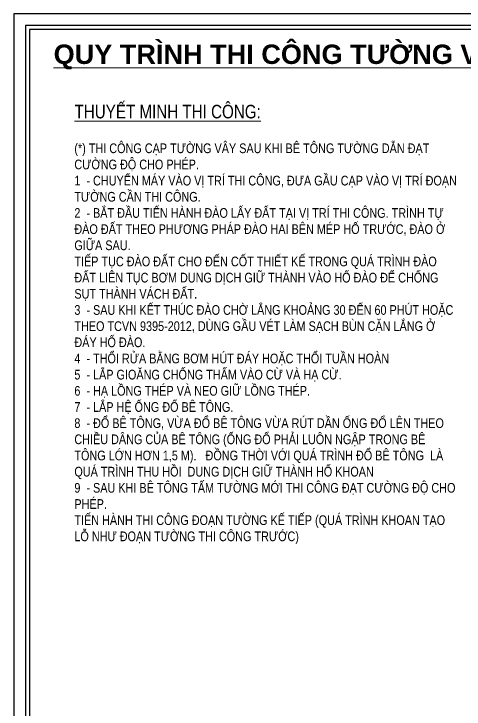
# Model space of a CAD drawing. Header units: millimetres. Extents: x -376071 to 28028791, y -269234 to 29325.
# Drawn here: x 366233 to 377840, y -257453 to -239534 of the extents above; entities that cross this region are included whole.
import ezdxf
from ezdxf.enums import TextEntityAlignment as Align

# ---------------------------------------------------------------- set-up
doc = ezdxf.new("R2010")
doc.units = ezdxf.units.MM
doc.header["$LTSCALE"] = 100
doc.layers.add('01. TEXT TIEU DE', color=7, linetype='Continuous')
doc.styles.add('Arial 0.8', font='arial_0.ttf', dxfattribs={"width": 0.8, "height": 250})
doc.styles.add('Arial 1.2', font='arial_0.ttf', dxfattribs={"width": 1.2, "height": 500})

# ---------------------------------------------------------------- blocks, each defined once
blk = doc.blocks.new('Khung A3 COR3')
at = {"ltscale": 2000}
for points in [[(420, 0), (420, 297), (0, 297), (0, 0)], [(417, 3), (417, 294), (3, 294), (3, 3)], [(365, 4), (365, 293), (4, 293), (4, 4)]]:
    blk.add_lwpolyline(points, close=True, dxfattribs=at)
at = {"style": 'Arial 0.8', "width": 0.8}
blk.add_attdef('TENBANVE_001', (387.9, 33.5), '', height=2.5, dxfattribs=at)
blk.add_attdef('SOHIEU', text='', height=2.5, dxfattribs=at).set_placement((391, 7.25), align=Align.MIDDLE_CENTER)

msp = doc.modelspace()

# ---------------------------------------------------------------- block references
at = {"xscale": 100, "yscale": 100, "zscale": 100}
msp.add_blockref('Khung A3 COR3', (366233.4, -269233.8), dxfattribs=at)

# ---------------------------------------------------------------- texts
at = {"lineweight": 0, "attachment_point": 1, "style": 'Arial 0.8'}
for s, insert, char_height, width in [('{\\LTHUYẾT MINH THI CÔNG:}', (367797, -241877, 881.1), 350, 7060.366), ('(*) THI CÔNG CẠP TƯỜNG VÂY SAU KHI BÊ TÔNG TƯỜNG DẪN ĐẠT CƯỜNG ĐỘ CHO PHÉP.\\P1  - CHUYỂN MÁY VÀO VỊ TRÍ THI CÔNG, ĐƯA GẦU CẠP VÀO VỊ TRÍ ĐOẠN TƯỜNG CẦN THI CÔNG.\\P2  - BẮT ĐẦU TIẾN HÀNH ĐÀO LẤY ĐẤT TẠI VỊ TRÍ THI CÔNG. TRÌNH TỰ ĐÀO ĐẤT THEO PHƯƠNG PHÁP ĐÀO HAI BÊN MÉP HỐ TRƯỚC, ĐÀO Ở GIỮA SAU.\\PTIẾP TỤC ĐÀO ĐẤT CHO ĐẾN CỐT THIẾT KẾ TRONG QUÁ TRÌNH ĐÀO ĐẤT LIÊN TỤC BƠM DUNG DỊCH GIỮ THÀNH VÀO HỐ ĐÀO ĐỂ CHỐNG SỤT THÀNH VÁCH ĐẤT.\\P3  - SAU KHI KẾT THÚC ĐÀO CHỜ LẮNG KHOẢNG 30 ĐẾN 60 PHÚT HOẶC THEO TCVN 9395-2012, DÙNG GẦU VÉT LÀM SẠCH BÙN CẶN LẮNG Ở ĐÁY HỐ ĐÀO.\\P4  - THỔI RỬA BẰNG BƠM HÚT ĐÁY HOẶC THỔI TUẦN HOÀN\\P5  - LẮP GIOĂNG CHỐNG THẤM VÀO CỪ VÀ HẠ CỪ.\\P6  - HẠ LỒNG THÉP VÀ NEO GIỮ LỒNG THÉP.\\P7  - LẮP HỆ ỐNG ĐỔ BÊ TÔNG.\\P8  - ĐỔ BÊ TÔNG, VỪA ĐỔ BÊ TÔNG VỪA RÚT DẦN ỐNG ĐỔ LÊN THEO CHIỀU DÂNG CỦA BÊ TÔNG (ỐNG ĐỔ PHẢI LUÔN NGẬP TRONG BÊ TÔNG LỚN HƠN 1,5 M).   ĐỒNG THỜI VỚI QUÁ TRÌNH ĐỔ BÊ TÔNG  LÀ QUÁ TRÌNH THU HỒI  DUNG DỊCH GIỮ THÀNH HỐ KHOAN\\P9  - SAU KHI BÊ TÔNG TẤM TƯỜNG MỚI THI CÔNG ĐẠT CƯỜNG ĐỘ CHO PHÉP.\\PTIẾN HÀNH THI CÔNG ĐOẠN TƯỜNG KẾ TIẾP (QUÁ TRÌNH KHOAN TẠO LỖ NHƯ ĐOẠN TƯỜNG THI CÔNG TRƯỚC)', (367792.3, -242872.6, 881.1), 250, 9851.524)]:
    msp.add_mtext(s, dxfattribs=dict(at, insert=insert, char_height=char_height, width=width))
at = {"layer": '01. TEXT TIEU DE', "lineweight": 0, "insert": (367257.5, -240323.6, 881.1), "char_height": 500, "width": 34668.519, "attachment_point": 1, "style": 'Arial 1.2'}
msp.add_mtext('{\\fArial|b1|i0|c0|p34;\\LQUY TRÌNH THI CÔNG TƯỜNG VÂY - TẤM TƯỜNG >2.800MM}', dxfattribs=at)

doc.saveas('drawing.dxf')
